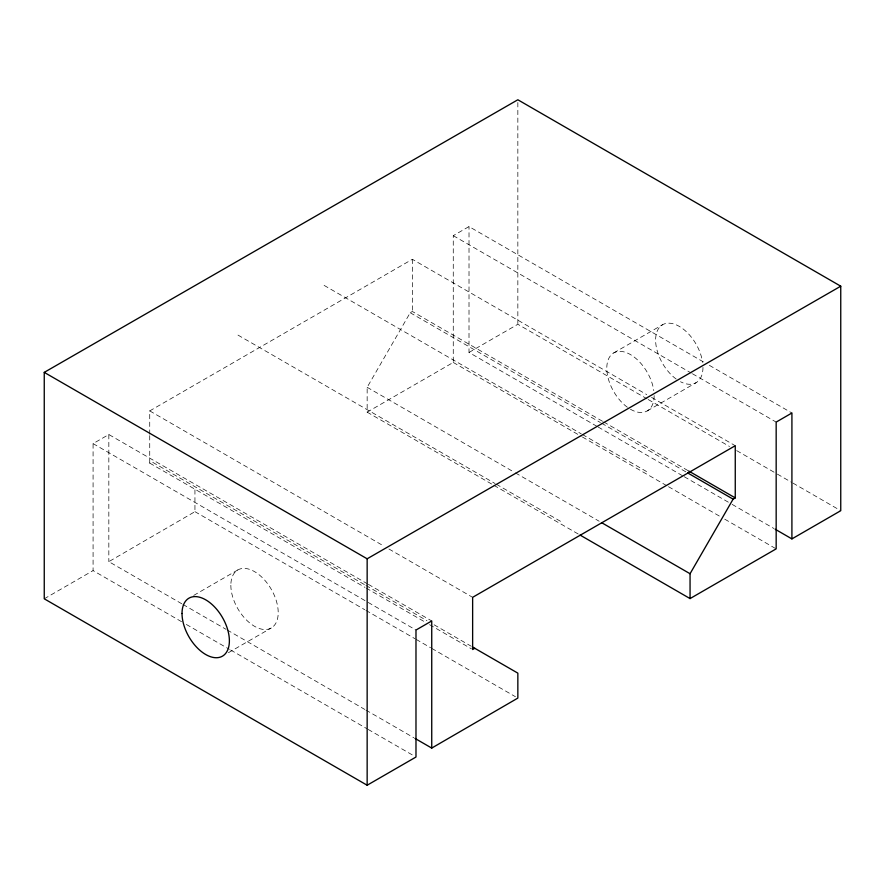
<?xml version="1.0" encoding="UTF-8"?>
<svg xmlns="http://www.w3.org/2000/svg" width="885" height="885" viewBox="0 0 885 885"><rect width="100%" height="100%" fill="white"/><g stroke="black" fill="none" stroke-linecap="round" stroke-linejoin="round"><path stroke-width="0.66" stroke-dasharray="4.42 3.32" d="M602.508 421.26L412.355 311.476L410.209 312.726L367.153 387.287L367.153 412.144L453.264 362.441L453.264 235.664L469.017 226.571L704.615 362.596M596.977 426.349L469.006 352.462L469.017 226.571M181.779 603.769L108.833 561.654L194.943 511.663L194.943 486.717M181.58 621.701L93.08 570.604L93.08 443.606L108.833 434.524L367.153 583.658M149.731 434.258L149.731 410.905L412.355 259.283L646.758 394.61M149.731 435.63L149.731 463.109L151.888 461.859L364.764 584.764M469.006 352.462L517.847 324.275L647.012 398.836M44.25 598.802L93.08 570.604M193.726 595.406L237.788 569.962M613.725 352.927L662.555 324.729M228.396 652.721L271.275 627.974M647.212 410.928L696.041 382.729M709.394 365.35L791.92 412.996M453.264 235.664L691.251 373.061M692.457 373.758L776.167 422.09M651.548 397.376L735.258 445.708M648.207 399.533L729.528 446.483M736.707 450.631L776.167 473.409M777.362 474.106L791.721 482.391M792.916 483.077L840.75 510.7M603.714 421.957L688.619 470.975M410.209 312.726L600.362 422.51M601.557 423.196L686.472 472.214M598.172 427.035L683.087 476.064M684.282 476.749L730.922 503.676M732.116 504.373L773.977 528.533M324.098 285.379L581.224 433.827M582.418 434.513L647.001 471.805M453.264 362.441L581.224 436.316M582.418 437.002L667.334 486.031M668.529 486.717L719.959 516.409M724.738 519.174L776.167 548.866M367.153 387.287L514.251 472.225M515.446 472.911L599.167 521.243M237.988 335.094L495.113 483.542M496.319 484.228L560.891 521.519M367.153 412.144L492.724 484.648M493.918 485.334L578.834 534.363M149.731 410.905L384.134 546.233M388.924 548.999L472.634 597.331M368.348 584.354L431.736 620.949M365.959 585.461L426.946 620.673M434.126 624.81L471.196 646.216M149.731 463.109L364.996 587.386M366.191 588.082L424.8 621.912M429.579 624.677L471.44 648.838M93.08 443.606L366.954 601.734M368.149 602.419L415.983 630.043M194.943 511.663L364.764 609.71M365.959 610.407L414.988 638.716M416.182 639.401L430.541 647.687M431.736 648.384L515.446 696.716M182.974 604.455L226.029 629.312M227.224 630.009L364.764 709.416M365.959 710.102L413.793 737.725M186.37 624.467L229.414 649.325M230.62 650.01L366.954 728.72M368.149 729.417L413.594 755.657M517.847 102.527L517.847 324.275M412.355 259.283L412.355 311.476M108.833 434.524L108.833 561.654M654.148 395.595A33.486 19.337 60 0 1 630.463 409.268M627.376 407.244A33.486 19.337 60 0 1 606.8 367.463A33.486 19.337 60 0 1 628.737 353.657A33.486 19.337 60 0 1 653.783 390.628M702.978 367.408A33.486 19.337 60 0 1 680.532 381.745M676.206 379.057A33.486 19.337 60 0 1 655.63 339.276A33.486 19.337 60 0 1 677.578 325.47A33.486 19.337 60 0 1 702.613 362.441M230.852 585.295A33.486 19.337 60 0 0 266.374 629.478A33.486 19.337 60 0 0 266.374 582.12A33.486 19.337 60 0 0 230.852 585.295"/><path stroke-width="1.33" d="M775.172 529.23L791.909 538.899L791.92 412.996L776.167 422.09L776.167 548.866L690.057 598.581L580.029 535.049M690.057 598.581L690.057 573.723L733.112 499.151L735.258 497.901L735.258 445.708L472.634 597.331L472.634 649.535L474.791 648.285M414.988 738.411L431.736 748.079L517.847 698.088L517.847 673.142L472.391 646.913M791.909 538.899L840.75 510.7L840.75 286.198L517.847 99.773L44.25 372.375L44.25 598.802L367.153 785.227L415.983 757.029L415.983 630.043L431.736 620.949L431.736 748.079M44.25 372.375L367.153 558.8L840.75 286.198M688.619 470.975L735.258 497.901M687.667 472.911L733.112 499.151M601.557 522.626L690.057 573.723M367.153 558.8L367.153 785.227M182.022 613.493A33.486 19.337 60 0 0 217.544 657.677A33.486 19.337 60 0 0 217.544 610.318A33.486 19.337 60 0 0 182.022 613.493"/></g></svg>
